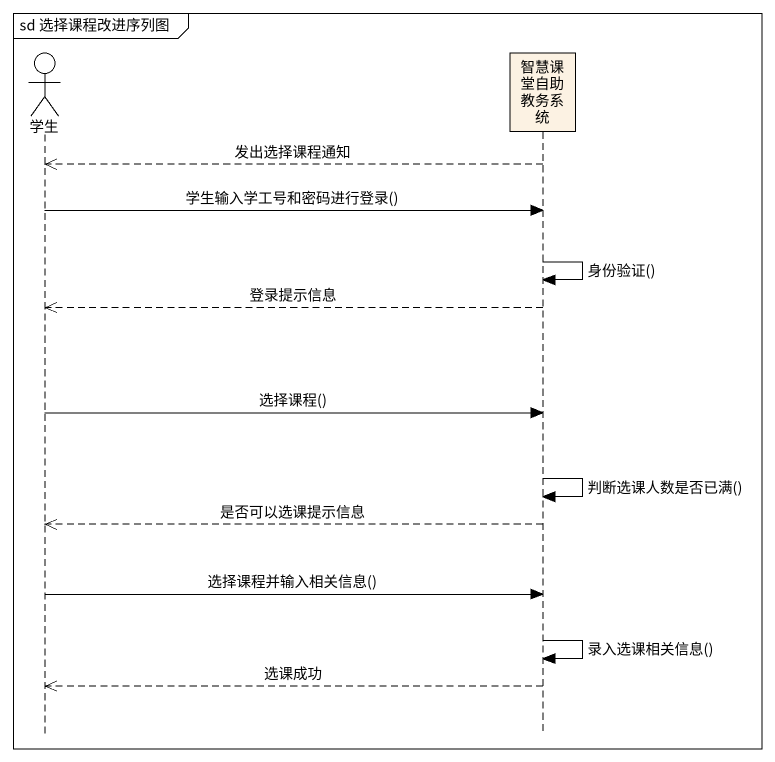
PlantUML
@startuml
mainframe sd 选择课程改进序列图
hide footbox
actor 学生
participant 智慧课堂自助教务系统

智慧课堂自助教务系统 -->> 学生 : 发出选择课程通知
学生 -> 智慧课堂自助教务系统 : 学生输入学工号和密码进行登录()
智慧课堂自助教务系统 -> 智慧课堂自助教务系统 : 身份验证()
智慧课堂自助教务系统 -->> 学生 : 登录提示信息
学生 -> 智慧课堂自助教务系统 : 选择课程()
智慧课堂自助教务系统 -> 智慧课堂自助教务系统 : 判断选课人数是否已满()
智慧课堂自助教务系统 -->> 学生 : 是否可以选课提示信息
学生 -> 智慧课堂自助教务系统 : 选择课程并输入相关信息()
智慧课堂自助教务系统 -> 智慧课堂自助教务系统 : 录入选课相关信息()
智慧课堂自助教务系统 -->> 学生 : 选课成功
@enduml
